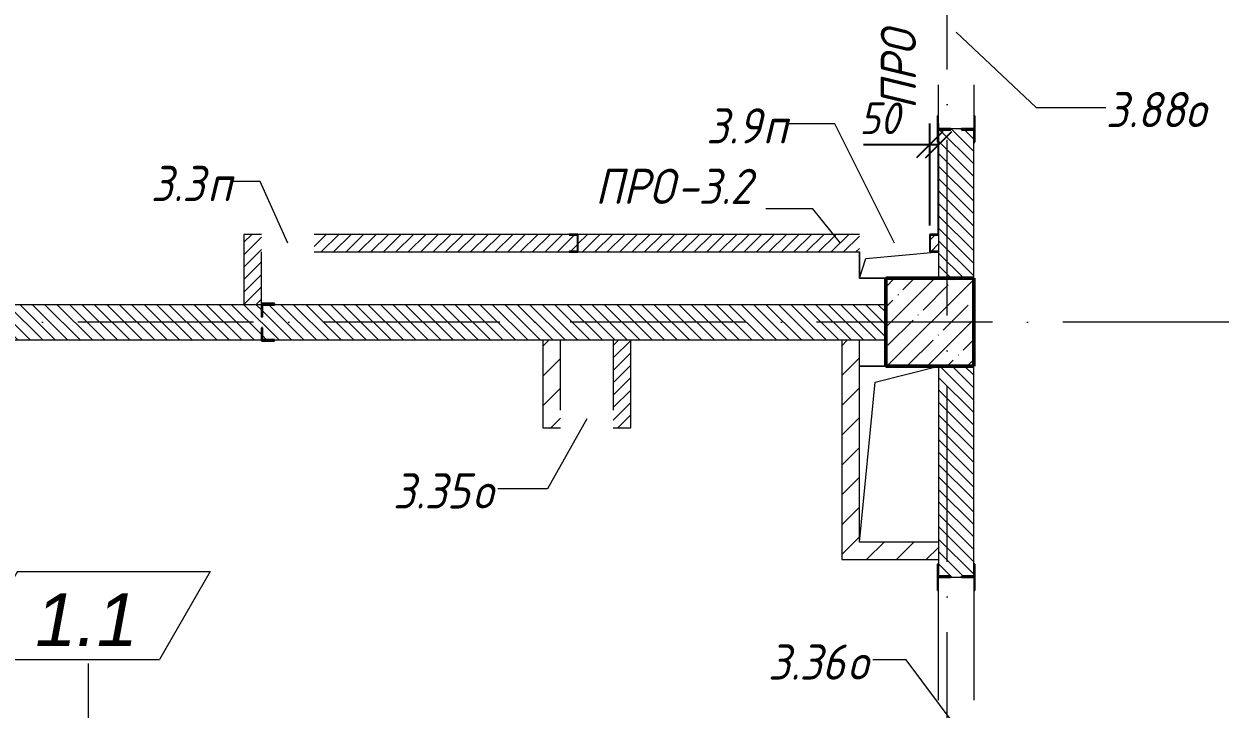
# Model space of a CAD drawing. Header units: millimetres. Extents: x -537608 to 253996, y -217170 to 186033.
# Drawn here: x -178485 to -171684, y 104465 to 108362 of the extents above; entities that cross this region are included whole.
import ezdxf

# ---------------------------------------------------------------- set-up
doc = ezdxf.new("R2010")
doc.units = ezdxf.units.MM
doc.linetypes.add('50_200_ШТРИХ_1Т_ш5_п1_п1_', pattern=[1400, 1000, -200, 0, -200])
for name, color, linetype, lineweight in [('A-____-____-DIMS', 7, 'Continuous', 9), ('A-FLOR-____-OTLN', 7, 'Continuous', 9), ('A-GENM-____-IDEN', 7, 'Continuous', 9), ('A-GENM-____-MCUT', 7, 'Continuous', 25), ('A-GENM-____-OTLN', 7, 'Continuous', 9), ('A-GENM-____-OTLN-1', 7, 'Continuous', 25), ('A-GLAZ-____-IDEN', 7, 'Continuous', 9), ('A-WALL-____-MCUT-3', 7, 'Continuous', 9), ('A-WALL-____-PATT-1', 7, 'Continuous', 9), ('A-WALL-FNSH-MCUT-1', 7, 'Continuous', 9), ('I-WALL-____-OTLN', 7, 'Continuous', 9), ('S-COLS-____-MCUT', 7, 'Continuous', 50), ('S-COLS-____-OTLN', 7, 'Continuous', 9), ('S-GRID-____-OTLN-1', 7, '50_200_ШТРИХ_1Т_ш5_п1_п1_', 9)]:
    doc.layers.add(name, color=color, linetype=linetype, lineweight=lineweight)
doc.layers.add('G-____-REVC-IDEN-1', color=1, linetype='Continuous', lineweight=9, true_color=0xff0000)
doc.styles.add('Arial_I', font='ariali.ttf', dxfattribs={"height": 300})
doc.styles.add('ISOCPEUR_I_10', font='isocpeui.ttf', dxfattribs={"width": 0.9, "height": 180})
doc.styles.add('ISOCPEUR_I_9', font='isocpeui.ttf', dxfattribs={"width": 0.9, "height": 250})
doc.dimstyles.new('ISO-1_8_0_9К_СРЕДНИЙ_Кладочные_3', dxfattribs={"dimscale": 304.8, "dimtxt": 179.276612, "dimasz": 0.492126, "dimexe": 0.393701, "dimexo": 0, "dimgap": 0, "dimtad": 1, "dimdec": 3, "dimrnd": 0.001, "dimdsep": 46, "dimtxsty": 'ISOCPEUR_I_10', "dimblk1": 'OBLIQUE', "dimblk2": 'OBLIQUE', "dimsah": 1, "dimcen": 0.09, "dimdle": 0.393701, "dimazin": 0, "dimtfac": 1, "dimtdec": 4, "dimtix": 1, "dimtmove": 0, "dimatfit": 3, "dimfxl": 1, "dimtvp": 1, "dimtolj": 1, "dimtzin": 0, "dimarcsym": 2})
pattern_1 = [(135, (-178684.97, 83184.237), (-35.35534, -35.35534), [])]
pattern_2 = [(45, (-178684.97, 83184.237), (-35.35534, 35.35534), [])]
pattern_3 = [(45, (-178684.97, 83184.24), (-84.8528, 84.8528), [])]

# ---------------------------------------------------------------- blocks, each defined once
blk = doc.blocks.new('BSC_Колонна _Прямоугольная - 500х500-V51-АР1_План отверстий 3 этажа в осях 1-64_А-ГГ')
at = {"layer": 'S-COLS-____-OTLN'}
h = blk.add_hatch(dxfattribs=at)
h.set_pattern_fill('FP_88', color=256, style=0, pattern_type=2)
h.set_pattern_definition([(45, (-5350, -23481.04), (-114.0493, 114.0493), []), (45, (-5235.95, -23481.04), (-114.0493, 114.0493), [201.613, -40.323, 3.353, -36.97])])
h.paths.add_polyline_path([(-250, -250), (250, -250), (250, 250), (-250, 250)], flags=0)
at = {"layer": 'S-COLS-____-MCUT'}
for p, q in [((250, 250), (-250, 250)), ((-250, 250), (-250, -250)), ((250, -250), (250, 250)), ((-250, -250), (250, -250))]:
    blk.add_line(p, q, dxfattribs=at)
blk = doc.blocks.new('Фахверк_СКБ_Уголок - 200_3550-28187522-АР1_План отверстий 3 этажа в осях 1-64_А-ГГ')
at = {"layer": 'A-GENM-____-MCUT'}
for p, q in [((125, 156), (50, 156)), ((50, 156), (50, 150)), ((50, 150), (119, 150)), ((119, 150), (119, 81)), ((125, 81), (125, 156)), ((119, 81), (125, 81)), ((125, 19), (119, 19)), ((119, 19), (119, -50)), ((125, -56), (125, 19)), ((119, -50), (50, -50)), ((50, -50), (50, -56)), ((50, -56), (125, -56))]:
    blk.add_line(p, q, dxfattribs=at)
blk = doc.blocks.new('154_Фахверк_СКБ_Швеллер - Тип_100_3960-28331862-АР1_План отверстий 3 этажа в осях 1-64_А-ГГ')
at = {"layer": 'A-GENM-____-MCUT'}
for p, q in [((175, 50), (125, 50)), ((125, 50), (125, -50)), ((128, 47), (175, 47)), ((128, -47), (128, 47)), ((175, 47), (175, 50)), ((125, -50), (175, -50)), ((175, -47), (128, -47)), ((175, -50), (175, -47))]:
    blk.add_line(p, q, dxfattribs=at)
blk = doc.blocks.new('154_Стойка_СКБ_Уголок - СМ-2180_200-28268025-АР1_План отверстий 3 этажа в осях 1-64_А-ГГ')
at = {"layer": 'A-GENM-____-MCUT'}
for p, q in [((125, 156), (125, 81)), ((200, 156), (125, 156)), ((131, 81), (131, 150)), ((131, 150), (200, 150)), ((200, 150), (200, 156)), ((125, 81), (131, 81)), ((131, 19), (125, 19)), ((125, 19), (125, -56)), ((131, -50), (131, 19)), ((125, -56), (200, -56)), ((200, -50), (131, -50)), ((200, -56), (200, -50))]:
    blk.add_line(p, q, dxfattribs=at)
blk = doc.blocks.new('Стойка_Влож_Уголок_Опорный - Уголок-28213941-АР1_План отверстий 3 этажа в осях 1-64_А-ГГ')
at = {"layer": 'A-GENM-____-OTLN'}
for p, q in [((-212, -6), (-212, 0)), ((0, 0), (0, -6)), ((-212, -75), (-212, -6)), ((-212, -6), (-206, -6)), ((-6, -6), (0, -6)), ((0, -6), (0, -75)), ((-212, -75), (-206, -75)), ((-6, -75), (0, -75))]:
    blk.add_line(p, q, dxfattribs=at)
blk = doc.blocks.new('154_Фахверк_СКБ_Швеллер - Тип_100_3960_зеркало-29769493-АР1_План отверстий 3 этажа в осях 1-64_А-ГГ')
at = {"layer": 'A-GENM-____-MCUT'}
for p, q in [((175, 50), (125, 50)), ((125, 50), (125, -50)), ((128, 47), (175, 47)), ((128, -47), (128, 47)), ((175, 47), (175, 50)), ((125, -50), (175, -50)), ((175, -47), (128, -47)), ((175, -50), (175, -47))]:
    blk.add_line(p, q, dxfattribs=at)
blk = doc.blocks.new('AR_Отверстие прямоугольное _в плите_ - AR_Отверстие прямоугольное _в плите_-30459275-АР1_План отверстий 3 этажа в осях 1-64_А-ГГ')
at = {"layer": 'A-GENM-____-OTLN'}
for p, q in [((-225, 75), (-225, -75)), ((-187.5, 37.5), (225, 75)), ((-225, -75), (-187.5, 37.5)), ((-225, -75), (-75, -75))]:
    blk.add_line(p, q, dxfattribs=at)
blk = doc.blocks.new('AR_Отверстие прямоугольное _в плите_ - AR_Отверстие прямоугольное _в плите_-30552560-АР1_План отверстий 3 этажа в осях 1-64_А-ГГ')
at = {"layer": 'A-GENM-____-OTLN'}
for p, q in [((-75, 500), (-225, 500)), ((-135, 410), (225, 500)), ((-225, -500), (-135, 410))]:
    blk.add_line(p, q, dxfattribs=at)
blk = doc.blocks.new('_Oblique')
at = {"color": 0, "linetype": 'ByBlock', "lineweight": -2}
blk.add_line((-0.5, -0.5), (0.5, 0.5), dxfattribs=at)
blk = doc.blocks.new('*D1092')
at = {"layer": 'A-____-____-DIMS', "color": 0, "lineweight": -2, "transparency": 16777216}
for p, q in [((-173335, 107215.3), (-173335, 107795.3)), ((-173285, 107165.3), (-173285, 107795.3)), ((-173335, 107675.3), (-173711.6, 107675.3)), ((-173285, 107675.3), (-173455, 107675.3))]:
    blk.add_line(p, q, dxfattribs=at)
at = {"layer": 'Defpoints', "color": 0, "transparency": 16777216}
for p in [(-173285, 107675.3), (-173335, 107215.3), (-173285, 107165.3)]:
    blk.add_point(p, dxfattribs=at)
at = {"layer": 'A-____-____-DIMS', "color": 0, "lineweight": -2, "transparency": 16777216, "xscale": 150, "yscale": 150, "zscale": 150, "rotation": 180}
blk.add_blockref('_Oblique', (-173335, 107675.3), dxfattribs=at)
at = {"layer": 'A-____-____-DIMS', "color": 0, "lineweight": -2, "transparency": 16777216, "xscale": 150, "yscale": 150, "zscale": 150}
blk.add_blockref('_Oblique', (-173285, 107675.3), dxfattribs=at)
at = {"layer": 'A-____-____-DIMS', "color": 0, "transparency": 16777216, "insert": (-173734.8, 107915.3), "char_height": 180, "width": 273.052, "attachment_point": 1, "line_spacing_factor": 1.149209, "style": 'ISOCPEUR_I_10'}
blk.add_mtext('\\A1;50', dxfattribs=at)
blk = doc.blocks.new('Марка изменения - Маркировка-37211154-АР1_План отверстий 3 этажа в осях 1-64_А-ГГ')
at = {"layer": 'G-____-REVC-IDEN-1'}
for p, q in [((-3.691, 2.959), (-6.578, -2.041)), ((-3.691, 2.959), (7.278, 2.959)), ((7.278, 2.959), (4.392, -2.041)), ((-6.578, -2.041), (4.392, -2.041)), ((-5, -2.041), (4.392, -2.041))]:
    blk.add_line(p, q, dxfattribs=at)

msp = doc.modelspace()

# ---------------------------------------------------------------- hatches: boundary and pattern name
at = {"layer": 'A-WALL-____-PATT-1'}
h = msp.add_hatch(dxfattribs=at)
h.set_pattern_fill('FP_6', color=256, style=0, pattern_type=2)
h.set_pattern_definition(pattern_1)
h.paths.add_polyline_path([(-173284.9702, 106915.2788), (-173084.9702, 106915.2788), (-173084.9702, 107759.2788), (-173153.9702, 107759.2788), (-173153.9702, 107765.2788), (-173215.9702, 107765.2788), (-173215.9702, 107759.2788), (-173284.9702, 107759.2788), (-173284.9702, 107065.2788)], flags=0)
h.paths.add_polyline_path([(-173153.9702, 108915.2788), (-173153.9702, 108921.2788), (-173084.9702, 108921.2788), (-173084.9702, 109415.2788), (-173284.9702, 109415.2788), (-173284.9702, 108921.2788), (-173215.9702, 108921.2788), (-173215.9702, 108915.2788)], flags=0)
h = msp.add_hatch(dxfattribs=at)
h.set_pattern_fill('FP_5', color=256, style=0, pattern_type=2)
h.set_pattern_definition(pattern_2)
h.paths.add_polyline_path([(-177134.9702, 106765.2788), (-177134.9702, 107165.2788), (-177234.9702, 107165.2788), (-177234.9702, 106765.2788)], flags=0)
h = msp.add_hatch(dxfattribs=at)
h.set_pattern_fill('FP_5', color=256, style=0, pattern_type=2)
h.set_pattern_definition(pattern_2)
h.paths.add_polyline_path([(-176834.9702, 107065.2788), (-175384.9702, 107065.2788), (-175384.9702, 107068.2788), (-175337.9702, 107068.2788), (-175337.9702, 107162.2788), (-175384.9702, 107162.2788), (-175384.9702, 107165.2788), (-176834.9702, 107165.2788), (-176834.9702, 107068.2788)], flags=0)
h.paths.add_polyline_path([(-173734.9702, 107065.2788), (-173734.9702, 107165.2788), (-175334.9702, 107165.2788), (-175334.9702, 107065.2788), (-175163.7185, 107065.2788)], flags=0)
h.paths.add_polyline_path([(-173331.9702, 107068.2788), (-173284.9702, 107068.2788), (-173284.9702, 107162.2788), (-173331.9702, 107162.2788)], flags=0)
h = msp.add_hatch(dxfattribs=at)
h.set_pattern_fill('FP_6', color=256, style=0, pattern_type=2)
h.set_pattern_definition(pattern_1)
h.paths.add_polyline_path([(-173584.9702, 106565.2788), (-173584.9702, 106765.2788), (-177128.9702, 106765.2788), (-177128.9702, 106696.2788), (-177134.9702, 106696.2788), (-177134.9702, 106765.2788), (-180634.9702, 106765.2788), (-180634.9702, 106565.2788), (-177134.9702, 106565.2788), (-177134.9702, 106634.2788), (-177128.9702, 106634.2788), (-177128.9702, 106565.2788), (-175163.7185, 106565.2788)], flags=0)
h = msp.add_hatch(dxfattribs=at)
h.set_pattern_fill('FP_4', color=256, style=0, pattern_type=2)
h.set_pattern_definition(pattern_3)
h.paths.add_polyline_path([(-175534.9702, 106065.2788), (-175434.9702, 106065.2788), (-175434.9702, 106565.2788), (-175534.9702, 106565.2788)], flags=0)
h = msp.add_hatch(dxfattribs=at)
h.set_pattern_fill('FP_5', color=256, style=0, pattern_type=2)
h.set_pattern_definition(pattern_2)
h.paths.add_polyline_path([(-175134.9702, 106065.2788), (-175034.9702, 106065.2788), (-175034.9702, 106565.2788), (-175134.9702, 106565.2788), (-175134.9702, 106165.2788)], flags=0)
h = msp.add_hatch(dxfattribs=at)
h.set_pattern_fill('FP_4', color=256, style=0, pattern_type=2)
h.set_pattern_definition(pattern_3)
h.paths.add_polyline_path([(-173734.9702, 105315.2788), (-173734.9702, 106565.2788), (-173834.9702, 106565.2788), (-173834.9702, 105315.2788)], flags=0)
h = msp.add_hatch(dxfattribs=at)
h.set_pattern_fill('FP_6', color=256, style=0, pattern_type=2)
h.set_pattern_definition(pattern_1)
h.paths.add_polyline_path([(-173084.9702, 100915.2788), (-173084.9702, 101209.2788), (-173153.9702, 101209.2788), (-173153.9702, 101215.2788), (-173215.9702, 101215.2788), (-173215.9702, 101209.2788), (-173284.9702, 101209.2788), (-173284.9702, 100915.2788)], flags=0)
h.paths.add_polyline_path([(-173110.6112, 102365.2788), (-173084.9702, 102365.2788), (-173084.9702, 103105.2788), (-173284.9702, 103105.2788), (-173284.9702, 102365.2788)], flags=0)
h.paths.add_polyline_path([(-173084.9702, 103505.2788), (-173084.9702, 104059.2788), (-173153.9702, 104059.2788), (-173153.9702, 104065.2788), (-173215.9702, 104065.2788), (-173215.9702, 104059.2788), (-173284.9702, 104059.2788), (-173284.9702, 103505.2788), (-173215.9702, 103505.2788)], flags=0)
h.paths.add_polyline_path([(-173153.9702, 105215.2788), (-173153.9702, 105221.2788), (-173084.9702, 105221.2788), (-173084.9702, 106415.2788), (-173284.9702, 106415.2788), (-173284.9702, 105221.2788), (-173215.9702, 105221.2788), (-173215.9702, 105215.2788)], flags=0)
h = msp.add_hatch(dxfattribs=at)
h.set_pattern_fill('FP_4', color=256, style=0, pattern_type=2)
h.set_pattern_definition(pattern_3)
h.paths.add_polyline_path([(-173734.9702, 105315.2788), (-173284.9702, 105315.2788), (-173284.9702, 105415.2788), (-173734.9702, 105415.2788)], flags=0)

# ---------------------------------------------------------------- linework, layer by layer
at = {"layer": 'A-FLOR-____-OTLN'}
for p, q in [((-173734.9702, 106915.2788), (-173734.9702, 107065.2788)), ((-173584.9702, 106915.2788), (-173734.9702, 106915.2788)), ((-173734.9702, 106415.2788), (-173584.9702, 106415.2788))]:
    msp.add_line(p, q, dxfattribs=at)
at = {"layer": 'A-GENM-____-IDEN'}
for p, q in [((-173999.0178, 107311.1003), (-174266.0407, 107311.1003)), ((-173842.9038, 107115.2788), (-173999.0178, 107311.1003))]:
    msp.add_line(p, q, dxfattribs=at)
at = {"layer": 'A-GLAZ-____-IDEN'}
for p, q in [((-173184.9702, 108315.2788), (-172730.4369, 107887.1483)), ((-172730.4369, 107887.1483), (-172333.3771, 107887.1483)), ((-173874.0178, 107794.665), (-174141.0407, 107794.665)), ((-173534.9702, 107115.2788), (-173874.0178, 107794.665)), ((-177142.2314, 107466.7788), (-177299.4927, 107466.7788)), ((-176984.9702, 107115.2788), (-177142.2314, 107466.7788)), ((-175284.9702, 106115.2788), (-175507.7047, 105718.4468)), ((-175507.7047, 105718.4468), (-175790.8637, 105718.4468)), ((-173469.4933, 104745.1627), (-173658.7725, 104745.1627)), ((-173184.9702, 104365.2788), (-173469.4933, 104745.1627))]:
    msp.add_line(p, q, dxfattribs=at)
at = {"layer": 'A-WALL-____-MCUT-3'}
for p, q in [((-173153.9702, 107765.2788), (-173215.9702, 107765.2788)), ((-173284.9702, 107690.2788), (-173284.9702, 107165.2788)), ((-173084.9702, 106915.2788), (-173084.9702, 107690.2788)), ((-173284.9702, 107162.2788), (-173284.9702, 107068.2788)), ((-173284.9702, 107065.2788), (-173284.9702, 106915.2788)), ((-177134.9702, 106765.2788), (-180634.9702, 106765.2788)), ((-173584.9702, 106765.2788), (-177059.9702, 106765.2788)), ((-180634.9702, 106565.2788), (-177134.9702, 106565.2788)), ((-177059.9702, 106565.2788), (-173584.9702, 106565.2788)), ((-173284.9702, 106415.2788), (-173284.9702, 105290.2788)), ((-173084.9702, 105290.2788), (-173084.9702, 106415.2788)), ((-173215.9702, 105215.2788), (-173153.9702, 105215.2788))]:
    msp.add_line(p, q, dxfattribs=at)
at = {"layer": 'A-WALL-FNSH-MCUT-1'}
for p, q in [((-177234.9702, 107165.2788), (-177234.9702, 106765.2788)), ((-177134.9702, 107165.2788), (-177234.9702, 107165.2788)), ((-175384.9702, 107165.2788), (-176834.9702, 107165.2788)), ((-173734.9702, 107165.2788), (-175334.9702, 107165.2788)), ((-177134.9702, 106771.2788), (-177134.9702, 107065.2788)), ((-176834.9702, 107065.2788), (-175384.9702, 107065.2788)), ((-175334.9702, 107065.2788), (-173734.9702, 107065.2788)), ((-175534.9702, 106565.2788), (-175534.9702, 106065.2788)), ((-175434.9702, 106165.2788), (-175434.9702, 106565.2788)), ((-175134.9702, 106565.2788), (-175134.9702, 106165.2788)), ((-175034.9702, 106065.2788), (-175034.9702, 106565.2788)), ((-173834.9702, 106565.2788), (-173834.9702, 105315.2788)), ((-173734.9702, 105415.2788), (-173734.9702, 106565.2788)), ((-175534.9702, 106065.2788), (-175434.9702, 106065.2788)), ((-175134.9702, 106065.2788), (-175034.9702, 106065.2788)), ((-173284.9702, 105415.2788), (-173734.9702, 105415.2788)), ((-173834.9702, 105315.2788), (-173284.9702, 105315.2788))]:
    msp.add_line(p, q, dxfattribs=at)
at = {"layer": 'G-____-REVC-IDEN-1'}
msp.add_line((-178118.5582, 104275.7469), (-178118.0364, 104723.6627), dxfattribs=at)
at = {"layer": 'I-WALL-____-OTLN'}
for p, q in [((-173284.9702, 107765.2788), (-173284.9702, 108015.2788)), ((-173084.9702, 108015.2788), (-173084.9702, 107765.2788)), ((-173284.9702, 104515.2788), (-173284.9702, 105215.2788)), ((-173084.9702, 105215.2788), (-173084.9702, 104515.2788))]:
    msp.add_line(p, q, dxfattribs=at)
at = {"layer": 'S-GRID-____-OTLN-1'}
for p, q in [((-173234.9702, 78701.6305), (-173234.9702, 133065.1964)), ((-151977.231, 106665.2788), (-183353.7404, 106665.2788))]:
    msp.add_line(p, q, dxfattribs=at)

# ---------------------------------------------------------------- block references
at = {"layer": 'A-GENM-____-OTLN', "rotation": 180}
msp.add_blockref('Стойка_Влож_Уголок_Опорный - Уголок-28213941-АР1_План отверстий 3 этажа в осях 1-64_А-ГГ', (-173290.9702, 107765.2788), dxfattribs=at)
at = {"layer": 'A-GENM-____-OTLN'}
for name, p in [('AR_Отверстие прямоугольное _в плите_ - AR_Отверстие прямоугольное _в плите_-30459275-АР1_План отверстий 3 этажа в осях 1-64_А-ГГ', (-173509.9702, 106990.2788)), ('AR_Отверстие прямоугольное _в плите_ - AR_Отверстие прямоугольное _в плите_-30552560-АР1_План отверстий 3 этажа в осях 1-64_А-ГГ', (-173509.9702, 105915.2788)), ('Стойка_Влож_Уголок_Опорный - Уголок-28213941-АР1_План отверстий 3 этажа в осях 1-64_А-ГГ', (-173078.9702, 105215.2788))]:
    msp.add_blockref(name, p, dxfattribs=at)
at = {"layer": 'A-GENM-____-OTLN-1'}
for name, p, rotation in [('154_Стойка_СКБ_Уголок - СМ-2180_200-28268025-АР1_План отверстий 3 этажа в осях 1-64_А-ГГ', (-173234.9702, 107890.2788), 269.9999999999999), ('154_Фахверк_СКБ_Швеллер - Тип_100_3960-28331862-АР1_План отверстий 3 этажа в осях 1-64_А-ГГ', (-175209.9702, 107115.2788), 180), ('Фахверк_СКБ_Уголок - 200_3550-28187522-АР1_План отверстий 3 этажа в осях 1-64_А-ГГ', (-177009.9702, 106715.2788), 180), ('154_Стойка_СКБ_Уголок - СМ-2180_200-28268025-АР1_План отверстий 3 этажа в осях 1-64_А-ГГ', (-173134.9702, 105090.2788), 89.99999999999991)]:
    msp.add_blockref(name, p, dxfattribs=dict(at, rotation=rotation))
msp.add_blockref('154_Фахверк_СКБ_Швеллер - Тип_100_3960_зеркало-29769493-АР1_План отверстий 3 этажа в осях 1-64_А-ГГ', (-173459.9702, 107115.2788), dxfattribs=at)
at = {"layer": 'G-____-REVC-IDEN-1', "xscale": 99.99999999999993, "yscale": 99.99999999999993, "zscale": 99.99999999999993}
msp.add_blockref('Марка изменения - Маркировка-37211154-АР1_План отверстий 3 этажа в осях 1-64_А-ГГ', (-178153.0473, 104952.0048), dxfattribs=at)
at = {"layer": 'S-COLS-____-OTLN'}
msp.add_blockref('BSC_Колонна _Прямоугольная - 500х500-V51-АР1_План отверстий 3 этажа в осях 1-64_А-ГГ', (-173334.9702, 106665.2788), dxfattribs=at)

# ---------------------------------------------------------------- texts
at = {"layer": 'A-GENM-____-IDEN', "insert": (-173612.9422, 107877.1338), "char_height": 200, "width": 562.784625, "attachment_point": 1, "rotation": 90, "style": 'ISOCPEUR_I_9'}
msp.add_mtext('ПРО', dxfattribs=at)
at = {"layer": 'A-GENM-____-IDEN', "char_height": 200, "attachment_point": 1, "style": 'ISOCPEUR_I_9'}
for s, insert, width in [('ПРО', (-175236.4473, 107538.2165), 562.784625), ('-3.2', (-174772.1036, 107538.2165), 548.35425)]:
    msp.add_mtext(s, dxfattribs=dict(at, insert=insert, width=width))
at = {"layer": 'A-GLAZ-____-IDEN', "char_height": 200, "attachment_point": 1, "style": 'ISOCPEUR_I_9'}
for s, insert, width in [('3.88', (-172333.3771, 107974.7629), 548.35425), ('3.9', (-174605.09, 107882.2796), 389.620125), ('\\fISOCPEUR|b0|i1|c204|p34|;\\W.9;о', (-171880.9396, 107974.7629), 158.734125), ('\\fISOCPEUR|b0|i1|c204|p34|;\\W.9;п', (-174283.6213, 107882.2796), 158.734125), ('3.3', (-177763.542, 107554.3934), 389.620125), ('\\fISOCPEUR|b0|i1|c204|p34|;\\W.9;п', (-177442.0733, 107554.3934), 158.734125), ('3.35', (-176386.3182, 105806.0614), 548.35425), ('\\fISOCPEUR|b0|i1|c204|p34|;\\W.9;о', (-175933.8807, 105806.0614), 158.734125), ('3.36', (-174254.227, 104832.7773), 548.35425), ('\\fISOCPEUR|b0|i1|c204|p34|;\\W.9;о', (-173801.7895, 104832.7773), 158.734125)]:
    msp.add_mtext(s, dxfattribs=dict(at, insert=insert, width=width))
at = {"layer": 'G-____-REVC-IDEN-1', "insert": (-178420.5467, 105123.4023), "char_height": 300, "width": 721.51875, "attachment_point": 1, "style": 'Arial_I'}
msp.add_mtext('1.1', dxfattribs=at)

# ---------------------------------------------------------------- dimensions: what is measured, and where the dimension line sits
at = {"layer": 'A-____-____-DIMS'}
dim = msp.add_linear_dim(base=(-173284.9702, 107675.2818), p1=(-173334.9702, 107215.2788), p2=(-173284.9702, 107165.2788), dimstyle='ISO-1_8_0_9К_СРЕДНИЙ_Кладочные_3', override={"dimpost": '<>', "dimfxl": 70.710678}, dxfattribs=at)
dim.commit()
dim.dimension.update_dxf_attribs({"geometry": '*D1092', "text_midpoint": (-173598.3088, 107675.2818), "dimtype": 160})

doc.saveas('drawing.dxf')
